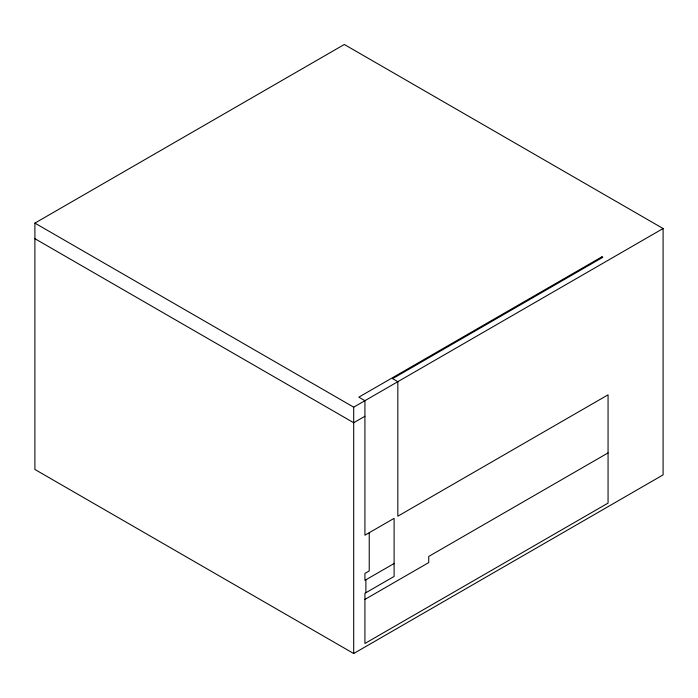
<?xml version="1.0" encoding="UTF-8"?>
<svg xmlns="http://www.w3.org/2000/svg" width="698" height="698" viewBox="0 0 698 698"><rect width="100%" height="100%" fill="white"/><g stroke="black" fill="none" stroke-linecap="round" stroke-linejoin="round"><path stroke-width="1.05" d="M34.9 223.116L344.306 44.48L663.1 228.534L663.1 474.884L353.694 653.52L34.9 469.466L34.9 223.116L353.694 407.17L663.1 228.534M364.923 416.261L353.694 422.744L34.9 238.69M394.108 563.504L364.923 580.352L364.923 573.424L369.233 570.929L369.233 532.705M608.063 452.906L428.738 556.437L428.738 562.571L364.923 599.416M365.883 579.802L365.883 592.724M353.694 407.17L353.694 653.52M601.964 256.794L358.824 397.162L364.923 400.687L364.923 535.2L394.108 518.352L394.108 576.435L364.923 593.283L364.923 643.477L608.063 503.101L608.063 394.824L397.834 516.197L397.834 381.684L392.59 378.656L602.81 257.283L601.964 256.794"/></g></svg>
